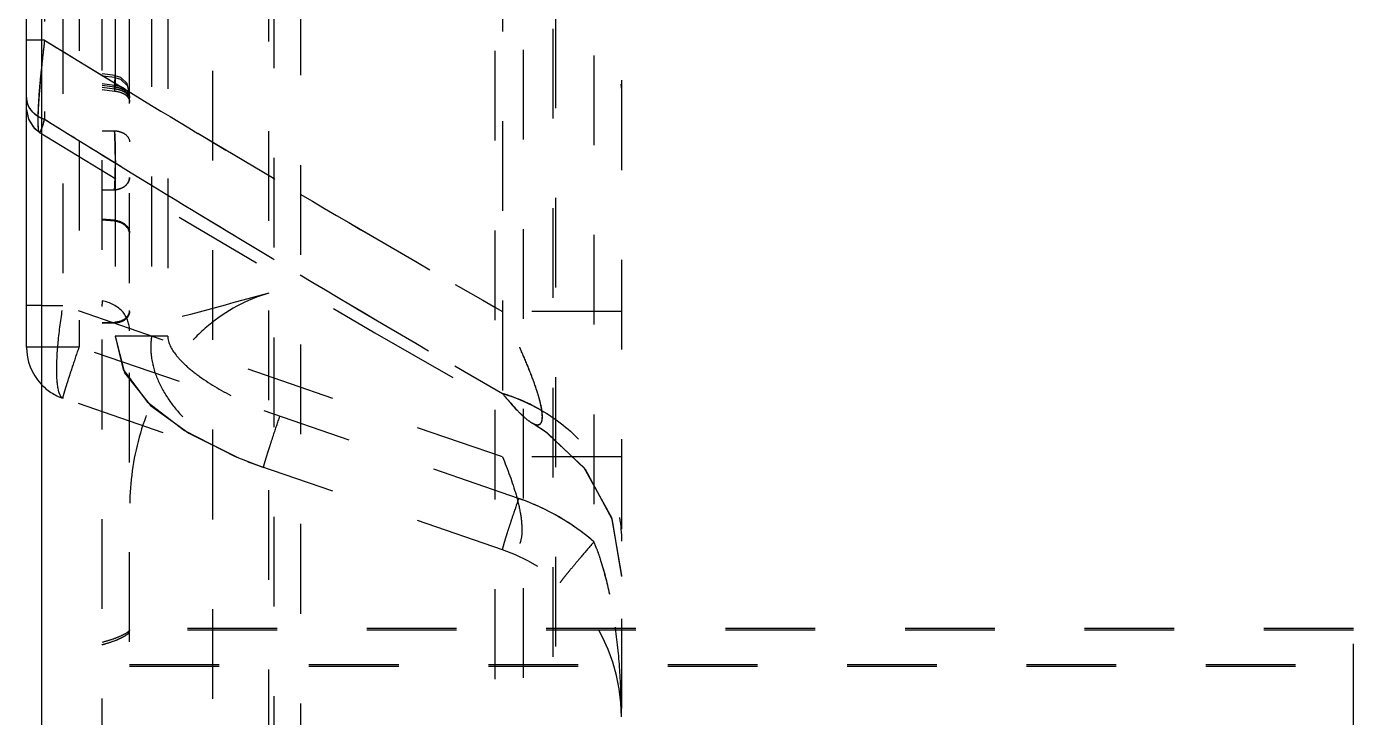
# Model space of a CAD drawing. Header units: millimetres. Extents: x 2141 to 4292, y -4498 to 2648.
# Drawn here: x 3637.15 to 3661.31, y -296.66 to -284.09 of the extents above; entities that cross this region are included whole.
import ezdxf

# ---------------------------------------------------------------- set-up
doc = ezdxf.new("R2010")
doc.units = ezdxf.units.MM
doc.header["$LTSCALE"] = 16.335
doc.linetypes.add('HIDDEN', pattern=[0.2, 0.1, -0.1])
doc.layers.add('21', color=7, linetype='CONTINUOUS')

msp = doc.modelspace()

# ---------------------------------------------------------------- linework, layer by layer
at = {"layer": '21', "color": 8, "linetype": 'HIDDEN'}
for p, q in [((3638.523, -307.753), (3638.523, -120.925)), ((3640.533, -134.607), (3640.533, -307.753)), ((3641.661, -247.272), (3641.648, -300.815)), ((3642.135, -247.402), (3642.135, -300.374)), ((3639.025, -314.89), (3639.025, -278.107)), ((3647.983, -278.53), (3647.983, -304.599)), ((3645.815, -279.274), (3645.815, -291.92)), ((3641.56, -307.224), (3641.56, -280.531)), ((3646.783, -280.669), (3646.783, -306.08)), ((3646.731, -280.858), (3646.731, -304.599)), ((3645.678, -281.261), (3645.678, -297.16)), ((3646.192, -281.241), (3646.193, -297.16)), ((3647.482, -281.344), (3647.482, -293.465)), ((3637.475, -282.362), (3637.475, -285.771)), ((3638.107, -282.895), (3638.107, -289.921)), ((3637.812, -283.677), (3637.812, -289.165)), ((3638.761, -283.55), (3638.761, -289.72)), ((3639.426, -283.55), (3639.426, -289.72)), ((3639.721, -283.583), (3639.721, -289.72)), ((3637.475, -284.332), (3637.148, -284.332)), ((3637.475, -284.332), (3637.7, -284.47)), ((3637.7, -284.47), (3637.794, -284.528)), ((3637.794, -284.528), (3638.149, -284.745)), ((3638.149, -284.745), (3638.529, -284.977)), ((3638.763, -284.978), (3638.523, -284.949)), ((3638.763, -285.015), (3638.523, -284.986)), ((3638.523, -285.125), (3638.751, -285.152)), ((3638.529, -284.977), (3638.638, -285.043)), ((3638.638, -285.043), (3638.717, -285.091)), ((3638.717, -285.091), (3638.97, -285.245)), ((3638.751, -285.189), (3638.523, -285.161)), ((3638.751, -285.225), (3638.523, -285.197)), ((3638.523, -285.233), (3638.751, -285.261)), ((3638.97, -285.245), (3639.041, -285.288)), ((3639.041, -285.288), (3639.087, -285.316)), ((3639.087, -285.316), (3639.426, -285.521)), ((3637.148, -285.601), (3637.186, -285.777)), ((3637.187, -285.781), (3637.279, -285.921)), ((3637.284, -285.928), (3637.379, -286.005)), ((3637.376, -286.009), (3637.377, -286.01)), ((3637.377, -286.01), (3639.927, -287.557)), ((3637.381, -286.006), (3637.382, -286.006)), ((3638.523, -285.984), (3638.751, -285.982)), ((3638.327, -286.299), (3638.441, -286.369)), ((3638.441, -286.369), (3638.52, -286.418)), ((3638.52, -286.418), (3638.808, -286.595)), ((3638.808, -286.595), (3639.053, -286.746)), ((3639.053, -286.746), (3639.532, -287.039)), ((3638.523, -287.059), (3638.751, -287.058)), ((3639.927, -287.556), (3643.494, -289.66)), ((3638.751, -287.611), (3638.523, -287.589)), ((3638.751, -287.631), (3638.523, -287.608)), ((3637.418, -289.165), (3637.812, -289.165)), ((3645.815, -291.92), (3637.812, -289.165)), ((3645.678, -289.192), (3645.815, -289.271)), ((3638.523, -289.471), (3638.751, -289.464)), ((3638.751, -289.483), (3638.523, -289.49)), ((3647.983, -289.271), (3645.815, -289.271)), ((3638.761, -289.72), (3638.933, -290.386)), ((3638.761, -289.72), (3638.906, -290.331)), ((3639.721, -289.72), (3638.761, -289.72)), ((3643.494, -289.66), (3646.353, -291.3)), ((3638.107, -289.921), (3637.148, -289.921)), ((3646.11, -292.676), (3638.107, -289.921)), ((3638.933, -290.386), (3639.408, -290.981)), ((3645.815, -293.608), (3637.812, -290.852)), ((3639.408, -290.981), (3640.102, -291.487)), ((3646.354, -291.3), (3646.615, -291.466)), ((3646.354, -291.301), (3646.354, -291.301)), ((3640.102, -291.487), (3640.997, -291.932)), ((3646.615, -291.466), (3647.322, -292.144)), ((3641.431, -292.098), (3641.467, -292.111)), ((3647.983, -291.92), (3645.815, -291.92)), ((3647.322, -292.144), (3647.806, -293.046)), ((3647.799, -293.024), (3647.983, -294.075)), ((3647.806, -293.046), (3647.983, -294.097)), ((3661.314, -295.045), (3639.025, -295.045)), ((3661.314, -332.89), (3661.314, -295.045)), ((3661.314, -295.072), (3639.025, -295.072)), ((3639.025, -295.7), (3661.314, -295.7)), ((3639.025, -295.727), (3661.314, -295.727))]:
    msp.add_line(p, q, dxfattribs=at)
at = {"layer": '21', "color": 7, "linetype": 'Continuous'}
for p, q in [((3637.418, -236.755), (3637.418, -386.18)), ((3637.148, -289.921), (3637.148, -282.331)), ((3637.148, -285.593), (3637.183, -285.772)), ((3637.183, -285.772), (3637.271, -285.914)), ((3637.271, -285.914), (3637.381, -286.006)), ((3637.418, -289.165), (3637.148, -289.165))]:
    msp.add_line(p, q, dxfattribs=at)
at = {"layer": '21', "color": 8, "linetype": 'HIDDEN'}
for points in [[(3639.025, -285.314), (3638.982, -285.125), (3638.865, -285.014), (3638.763, -284.981)], [(3638.982, -285.161), (3638.865, -285.051), (3638.763, -285.018)], [(3638.906, -290.331), (3639.342, -290.918), (3640.022, -291.437), (3640.948, -291.912), (3641.431, -292.098)], [(3646.354, -291.3), (3646.574, -291.437), (3647.297, -292.112), (3647.799, -293.024)]]:
    msp.add_lwpolyline(points, dxfattribs=at)
for centre, radius, start, end in [((3791.166, -34.319), 293.474, 238.4196, 240.31194), ((3652.012, -286.486), 14.686, 173.6716, 174.3847), ((3788.701, -38.352), 288.749, 238.87074, 239.49621), ((3637.627, -285.255), 0.537, 246.6884, 253.6375), ((3788.764, -42.559), 286.427, 238.1165, 240.06099), ((3778.369, -59.502), 266.55, 238.0901, 238.30564), ((3627.242, -286.541), 11.524, 0.0187, 1.7541), ((3628.399, -286.532), 10.367, 358.3963, 359.9608), ((3786.499, -46.212), 282.129, 238.60588, 239.22268), ((3798.096, -22.386), 307.274, 239.49798, 240.26212), ((3795.745, -30.665), 300.218, 239.22507, 240.03944), ((3640.08, -289.179), 1.558, 176.3209, 179.9804), ((3638.133, -289.921), 0.985, 222.5239, 251), ((3644.823, -294.033), 3.416, 61.0025, 73.1109), ((3644.753, -296.615), 4.166, 69.8184, 70.9997), ((3644.742, -296.646), 4.199, 63.6781, 69.8035), ((3644.731, -296.666), 4.221, 49.3258, 63.6687), ((3644.768, -296.648), 3.215, 0, 71), ((3643.237, -295.156), 4.57, 20.0745, 21.7316)]:
    msp.add_arc(centre, radius, start, end, dxfattribs=at)
at = {"layer": '21', "color": 7, "linetype": 'Continuous'}
msp.add_arc((3638.133, -289.921), 0.985, 180, 222.5239, dxfattribs=at)
at = {"layer": '21', "color": 8, "linetype": 'HIDDEN'}
for points, knots in [([(3645.815, -282.945), (3646.113, -283.026), (3646.689, -283.258), (3647.406, -283.815), (3647.875, -284.535), (3647.983, -285.077), (3647.983, -285.332)], [0, 0, 0, 0, 0.268692, 0.533063, 0.778168, 1, 1, 1, 1]), ([(3637.475, -284.332), (3637.452, -284.537), (3637.42, -284.837), (3637.386, -285.221), (3637.367, -285.472), (3637.355, -285.682), (3637.354, -285.842), (3637.359, -285.941), (3637.37, -285.988), (3637.376, -286.003), (3637.381, -286.006)], [0, 0, 0, 0, 0.367643, 0.536358, 0.687916, 0.815716, 0.912027, 0.973125, 0.990556, 1, 1, 1, 1]), ([(3637.475, -284.332), (3637.471, -284.377), (3637.451, -284.556), (3637.43, -284.734), (3637.416, -284.867)], [0, 0, 0, 0, 0.253374, 1, 1, 1, 1]), ([(3637.397, -285.049), (3637.392, -285.101), (3637.375, -285.287), (3637.363, -285.474), (3637.358, -285.61)], [0, 0, 0, 0, 0.277528, 1, 1, 1, 1]), ([(3638.751, -285.225), (3638.753, -285.19), (3638.756, -285.142), (3638.759, -285.081), (3638.761, -285.045), (3638.761, -285.018), (3638.764, -284.996), (3638.761, -284.987), (3638.764, -284.978), (3638.763, -284.978)], [0, 0, 0, 0, 0.419956, 0.592617, 0.73729, 0.851645, 0.933833, 0.983362, 1, 1, 1, 1]), ([(3638.761, -284.996), (3638.761, -285.004), (3638.757, -285.056), (3638.754, -285.108), (3638.751, -285.152)], [0, 0, 0, 0, 0.157706, 1, 1, 1, 1]), ([(3638.751, -285.189), (3638.753, -285.164), (3638.755, -285.122), (3638.758, -285.072), (3638.761, -285.043), (3638.761, -285.028), (3638.763, -285.021), (3638.762, -285.015), (3638.763, -285.015)], [0, 0, 0, 0, 0.422777, 0.737879, 0.851322, 0.933372, 0.982929, 1, 1, 1, 1]), ([(3638.762, -285.052), (3638.761, -285.064), (3638.758, -285.134), (3638.754, -285.203), (3638.751, -285.261)], [0, 0, 0, 0, 0.173949, 1, 1, 1, 1]), ([(3638.763, -284.978), (3638.762, -284.979), (3638.764, -284.987), (3638.762, -284.991), (3638.761, -284.996)], [0, 0, 0, 0, 0.253701, 1, 1, 1, 1]), ([(3638.763, -285.015), (3638.764, -285.015), (3638.762, -285.02), (3638.764, -285.025), (3638.762, -285.038), (3638.762, -285.046), (3638.762, -285.052)], [0, 0, 0, 0, 0.063198, 0.251195, 0.563632, 1, 1, 1, 1]), ([(3637.148, -285.38), (3637.148, -285.465), (3637.221, -285.648), (3637.385, -285.744), (3637.475, -285.771)], [0, 0, 0, 0, 0.477236, 1, 1, 1, 1]), ([(3639.025, -285.418), (3639.025, -285.36), (3638.971, -285.266), (3638.856, -285.207), (3638.786, -285.191), (3638.751, -285.189)], [0, 0, 0, 0, 0.452327, 0.725208, 1, 1, 1, 1]), ([(3639.025, -285.425), (3639.025, -285.372), (3638.966, -285.289), (3638.855, -285.24), (3638.786, -285.227), (3638.751, -285.225)], [0, 0, 0, 0, 0.430794, 0.711013, 1, 1, 1, 1]), ([(3638.887, -285.188), (3638.897, -285.193), (3638.935, -285.214), (3638.968, -285.244), (3638.987, -285.27)], [0, 0, 0, 0, 0.263336, 1, 1, 1, 1]), ([(3638.887, -285.293), (3638.897, -285.297), (3638.934, -285.314), (3638.968, -285.34), (3638.987, -285.364)], [0, 0, 0, 0, 0.269169, 1, 1, 1, 1]), ([(3638.987, -285.364), (3638.993, -285.371), (3639.013, -285.4), (3639.025, -285.436), (3639.025, -285.461)], [0, 0, 0, 0, 0.275492, 1, 1, 1, 1]), ([(3637.358, -285.61), (3637.356, -285.644), (3637.353, -285.754), (3637.352, -285.863), (3637.358, -285.937)], [0, 0, 0, 0, 0.31856, 1, 1, 1, 1]), ([(3637.377, -286.01), (3637.383, -286.014), (3637.408, -285.992), (3637.423, -285.949), (3637.454, -285.87), (3637.468, -285.807), (3637.475, -285.771)], [0, 0, 0, 0, 0.077701, 0.267903, 0.577914, 1, 1, 1, 1]), ([(3637.416, -285.964), (3637.421, -285.953), (3637.445, -285.89), (3637.462, -285.824), (3637.475, -285.771)], [0, 0, 0, 0, 0.180986, 1, 1, 1, 1]), ([(3637.358, -285.937), (3637.359, -285.954), (3637.363, -285.978), (3637.37, -286.005), (3637.376, -286.01)], [0, 0, 0, 0, 0.665523, 1, 1, 1, 1]), ([(3637.382, -286.007), (3637.387, -286.009), (3637.406, -285.992), (3637.411, -285.976), (3637.416, -285.964)], [0, 0, 0, 0, 0.30031, 1, 1, 1, 1]), ([(3638.76, -286.188), (3638.759, -286.169), (3638.757, -286.1), (3638.754, -286.03), (3638.751, -285.98)], [0, 0, 0, 0, 0.269829, 1, 1, 1, 1]), ([(3638.751, -285.982), (3638.786, -285.984), (3638.855, -285.998), (3638.966, -286.047), (3639.025, -286.131), (3639.025, -286.184)], [0, 0, 0, 0, 0.287789, 0.567371, 1, 1, 1, 1]), ([(3638.751, -285.982), (3638.761, -286.166), (3638.769, -286.526), (3638.762, -286.886), (3638.751, -287.06)], [0, 0, 0, 0, 0.513649, 1, 1, 1, 1]), ([(3638.751, -287.058), (3638.752, -287.04), (3638.757, -286.962), (3638.76, -286.883), (3638.761, -286.822)], [0, 0, 0, 0, 0.218204, 1, 1, 1, 1]), ([(3639.025, -286.831), (3639.025, -286.889), (3638.971, -286.983), (3638.856, -287.042), (3638.786, -287.058), (3638.751, -287.06)], [0, 0, 0, 0, 0.452327, 0.725208, 1, 1, 1, 1]), ([(3638.887, -287.022), (3638.927, -287.002), (3638.994, -286.95), (3639.024, -286.868), (3639.025, -286.831)], [0, 0, 0, 0, 0.54591, 1, 1, 1, 1]), ([(3639.025, -287.864), (3639.025, -287.806), (3638.95, -287.681), (3638.821, -287.638), (3638.751, -287.631)], [0, 0, 0, 0, 0.451771, 1, 1, 1, 1]), ([(3638.89, -287.652), (3638.9, -287.658), (3638.938, -287.68), (3638.971, -287.71), (3638.989, -287.736)], [0, 0, 0, 0, 0.263737, 1, 1, 1, 1]), ([(3638.989, -287.736), (3638.995, -287.745), (3639.015, -287.777), (3639.025, -287.816), (3639.025, -287.844)], [0, 0, 0, 0, 0.262838, 1, 1, 1, 1]), ([(3641.56, -288.94), (3641.159, -289.049), (3640.592, -289.365), (3640.007, -289.96), (3639.525, -290.645), (3639.124, -291.622), (3639.025, -292.459), (3639.025, -292.875)], [0, 0, 0, 0, 0.249297, 0.374587, 0.499907, 0.749903, 1, 1, 1, 1]), ([(3637.812, -290.852), (3637.791, -290.845), (3637.752, -290.792), (3637.704, -290.617), (3637.69, -290.272), (3637.725, -289.76), (3637.779, -289.373), (3637.812, -289.165)], [0, 0, 0, 0, 0.038983, 0.104, 0.319816, 0.631767, 1, 1, 1, 1]), ([(3639.025, -289.624), (3639.025, -289.505), (3638.933, -289.229), (3638.668, -289.106), (3638.526, -289.079)], [0, 0, 0, 0, 0.45059, 1, 1, 1, 1]), ([(3638.89, -289.433), (3638.928, -289.416), (3638.995, -289.369), (3639.025, -289.29), (3639.025, -289.253)], [0, 0, 0, 0, 0.53303, 1, 1, 1, 1]), ([(3639.025, -289.273), (3639.025, -289.328), (3638.949, -289.45), (3638.82, -289.481), (3638.751, -289.483)], [0, 0, 0, 0, 0.447284, 1, 1, 1, 1]), ([(3646.354, -291.301), (3646.374, -291.312), (3646.411, -291.33), (3646.471, -291.34), (3646.524, -291.308), (3646.543, -291.237), (3646.544, -291.14), (3646.526, -291.012), (3646.489, -290.862), (3646.419, -290.636), (3646.309, -290.339), (3646.157, -289.981), (3645.99, -289.624), (3645.873, -289.388), (3645.815, -289.27)], [0, 0, 0, 0, 0.029298, 0.052627, 0.073348, 0.100918, 0.142054, 0.197215, 0.263737, 0.338329, 0.498844, 0.665465, 0.833273, 1, 1, 1, 1]), ([(3646.354, -291.301), (3646.389, -291.321), (3646.45, -291.351), (3646.522, -291.306), (3646.543, -291.235), (3646.542, -291.137), (3646.523, -291.009), (3646.487, -290.859), (3646.419, -290.632), (3646.308, -290.337), (3646.156, -289.979), (3645.99, -289.623), (3645.874, -289.388), (3645.815, -289.271)], [0, 0, 0, 0, 0.051825, 0.072576, 0.100033, 0.141413, 0.197336, 0.264155, 0.338435, 0.499048, 0.665776, 0.83341, 1, 1, 1, 1]), ([(3639.426, -289.72), (3639.403, -289.863), (3639.409, -290.156), (3639.543, -290.566), (3639.762, -290.93), (3640.123, -291.351), (3640.675, -291.772), (3641.174, -292.007), (3641.431, -292.098)], [0, 0, 0, 0, 0.129755, 0.257709, 0.383789, 0.508376, 0.75489, 1, 1, 1, 1]), ([(3639.426, -289.72), (3639.419, -289.763), (3639.4, -289.941), (3639.419, -290.123), (3639.451, -290.254)], [0, 0, 0, 0, 0.243214, 1, 1, 1, 1]), ([(3639.721, -289.72), (3639.721, -289.845), (3639.84, -290.048), (3640.06, -290.273), (3640.413, -290.552), (3640.975, -290.871), (3641.473, -291.079), (3641.743, -291.173)], [0, 0, 0, 0, 0.146201, 0.249426, 0.372436, 0.667137, 1, 1, 1, 1]), ([(3637.812, -290.852), (3637.811, -290.852), (3637.813, -290.843), (3637.814, -290.831), (3637.82, -290.807), (3637.833, -290.761), (3637.856, -290.682), (3637.892, -290.568), (3637.936, -290.429), (3638.009, -290.21), (3638.067, -290.039), (3638.107, -289.921)], [0, 0, 0, 0, 0.005404, 0.019977, 0.043832, 0.076835, 0.169144, 0.293161, 0.444359, 0.617123, 1, 1, 1, 1]), ([(3645.815, -290.764), (3645.905, -290.876), (3646.039, -291.032), (3646.223, -291.208), (3646.311, -291.276), (3646.354, -291.301)], [0, 0, 0, 0, 0.566626, 0.80532, 1, 1, 1, 1]), ([(3645.815, -290.764), (3646.116, -290.856), (3646.702, -291.124), (3647.418, -291.759), (3647.879, -292.568), (3647.983, -293.167), (3647.983, -293.453)], [0, 0, 0, 0, 0.25637, 0.516447, 0.76697, 1, 1, 1, 1]), ([(3645.815, -290.764), (3645.905, -290.876), (3646.038, -291.032), (3646.222, -291.208), (3646.31, -291.276), (3646.354, -291.301)], [0, 0, 0, 0, 0.564796, 0.803837, 1, 1, 1, 1]), ([(3641.467, -292.111), (3641.466, -292.11), (3641.467, -292.102), (3641.468, -292.092), (3641.474, -292.069), (3641.486, -292.024), (3641.51, -291.944), (3641.547, -291.826), (3641.593, -291.681), (3641.666, -291.462), (3641.723, -291.293), (3641.762, -291.179)], [0, 0, 0, 0, 0.004614, 0.017443, 0.039418, 0.071025, 0.163636, 0.29318, 0.452693, 0.631547, 1, 1, 1, 1]), ([(3645.815, -291.92), (3645.909, -292.146), (3646.038, -292.485), (3646.146, -292.932), (3646.177, -293.221), (3646.162, -293.443), (3646.082, -293.597), (3645.944, -293.643), (3645.858, -293.623), (3645.815, -293.608)], [0, 0, 0, 0, 0.366499, 0.540189, 0.688164, 0.798184, 0.871282, 0.931543, 1, 1, 1, 1]), ([(3646.11, -292.676), (3646.071, -292.79), (3646.013, -292.959), (3645.941, -293.178), (3645.894, -293.323), (3645.857, -293.441), (3645.834, -293.521), (3645.822, -293.566), (3645.816, -293.589), (3645.815, -293.599), (3645.813, -293.607), (3645.815, -293.608)], [0, 0, 0, 0, 0.368456, 0.547252, 0.706825, 0.83606, 0.928981, 0.960558, 0.982472, 0.995337, 1, 1, 1, 1]), ([(3647.482, -293.464), (3647.404, -293.554), (3647.289, -293.689), (3647.142, -293.864), (3647.045, -293.98), (3646.967, -294.075), (3646.915, -294.139), (3646.887, -294.176), (3646.874, -294.194), (3646.869, -294.203), (3646.864, -294.21), (3646.865, -294.21)], [0, 0, 0, 0, 0.369401, 0.548203, 0.70761, 0.836635, 0.929375, 0.960886, 0.98274, 0.995528, 1, 1, 1, 1]), ([(3647.983, -296.648), (3647.983, -296.379), (3647.964, -295.843), (3647.886, -295.039), (3647.738, -294.239), (3647.575, -293.72), (3647.482, -293.464)], [0, 0, 0, 0, 0.248305, 0.497182, 0.747464, 1, 1, 1, 1]), ([(3647.529, -293.587), (3647.553, -293.652), (3647.645, -293.923), (3647.717, -294.202), (3647.763, -294.415)], [0, 0, 0, 0, 0.240427, 1, 1, 1, 1]), ([(3647.53, -293.587), (3647.553, -293.652), (3647.646, -293.923), (3647.717, -294.2), (3647.763, -294.413)], [0, 0, 0, 0, 0.240459, 1, 1, 1, 1]), ([(3639.025, -295.067), (3639.025, -295.073), (3639.013, -295.09), (3638.97, -295.126), (3638.873, -295.178), (3638.717, -295.242), (3638.593, -295.278), (3638.523, -295.295)], [0, 0, 0, 0, 0.036515, 0.099279, 0.30742, 0.614602, 1, 1, 1, 1]), ([(3638.523, -295.337), (3638.548, -295.33), (3638.64, -295.305), (3638.731, -295.274), (3638.796, -295.247)], [0, 0, 0, 0, 0.27329, 1, 1, 1, 1]), ([(3638.796, -295.247), (3638.813, -295.24), (3638.871, -295.214), (3638.928, -295.185), (3638.965, -295.16)], [0, 0, 0, 0, 0.296599, 1, 1, 1, 1]), ([(3638.965, -295.16), (3638.981, -295.15), (3639.004, -295.134), (3639.025, -295.109), (3639.025, -295.098)], [0, 0, 0, 0, 0.646497, 1, 1, 1, 1])]:
    msp.add_open_spline(points, degree=3, knots=knots, dxfattribs=at)
at = {"layer": '21', "color": 7, "linetype": 'Continuous'}
msp.add_open_spline([(3637.194, -285.555), (3637.186, -285.541), (3637.16, -285.486), (3637.148, -285.425), (3637.148, -285.38)], degree=3, knots=[0, 0, 0, 0, 0.262429, 1, 1, 1, 1], dxfattribs=at)
at = {"layer": '21', "color": 8, "linetype": 'HIDDEN'}
for points in [[(3638.751, -285.152), (3638.798, -285.155), (3638.845, -285.168), (3638.887, -285.188)], [(3638.751, -285.261), (3638.798, -285.264), (3638.844, -285.274), (3638.887, -285.293)], [(3638.987, -285.27), (3638.997, -285.285), (3639.006, -285.301), (3639.013, -285.318)], [(3639.013, -285.318), (3639.02, -285.338), (3639.025, -285.36), (3639.025, -285.381)], [(3638.751, -287.058), (3638.798, -287.054), (3638.845, -287.042), (3638.887, -287.022)], [(3638.751, -287.611), (3638.799, -287.616), (3638.847, -287.63), (3638.89, -287.652)], [(3641.56, -288.94), (3640.715, -289.169), (3639.87, -289.396), (3639.025, -289.624)], [(3638.751, -289.464), (3638.799, -289.462), (3638.847, -289.452), (3638.89, -289.433)], [(3647.482, -293.464), (3647.082, -293.12), (3646.608, -292.848), (3646.11, -292.676)], [(3647.482, -293.464), (3647.082, -293.12), (3646.609, -292.848), (3646.11, -292.676)]]:
    msp.add_open_spline(points, degree=3, dxfattribs=at)
at = {"layer": '21', "color": 7, "linetype": 'Continuous'}
msp.add_open_spline([(3637.414, -285.749), (3637.324, -285.71), (3637.241, -285.64), (3637.194, -285.555)], degree=3, dxfattribs=at)

doc.saveas('drawing.dxf')
